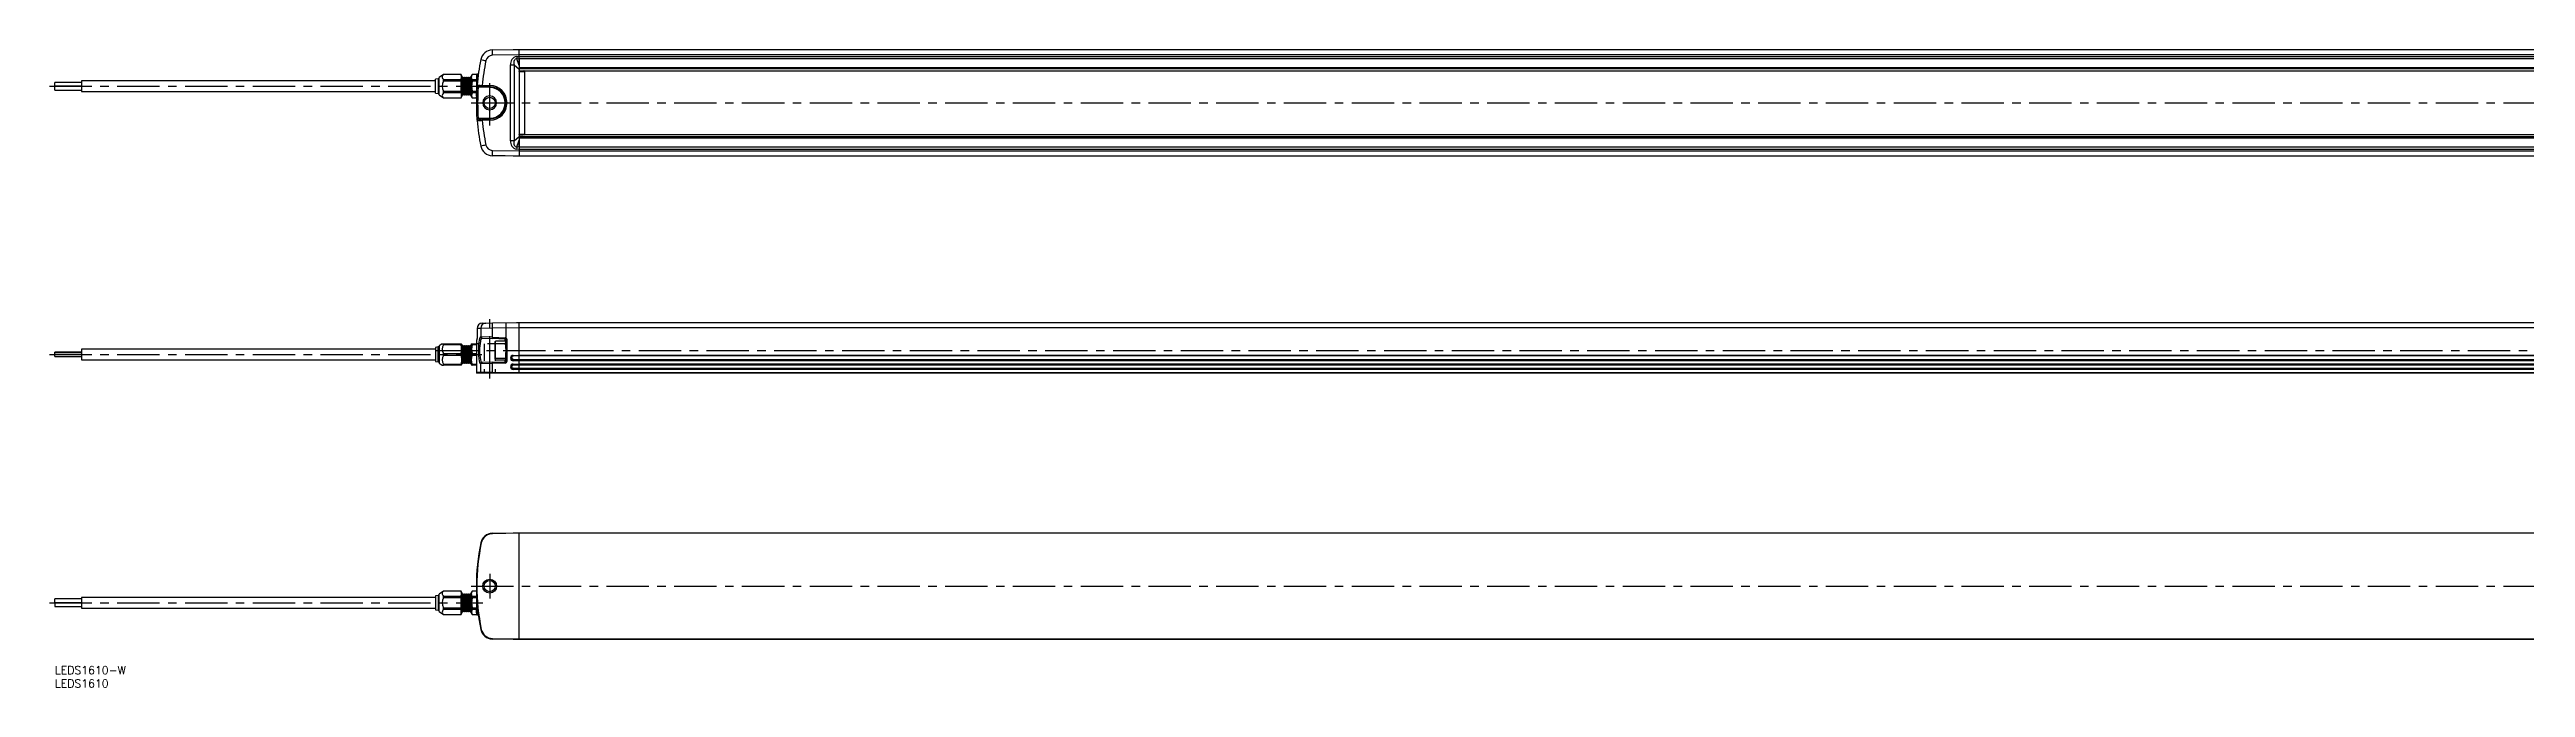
# Model space of a CAD drawing. Extents: x -2 to 1855, y -8 to 231.
# Drawn here: x -2 to 926, y -8 to 231 of the extents above; entities that cross this region are included whole.
import ezdxf

# ---------------------------------------------------------------- set-up
doc = ezdxf.new("R2010")
doc.units = 0
doc.header["$LTSCALE"] = 0.5
doc.linetypes.add('CENTER', pattern=[50.8, 31.75, -6.35, 6.35, -6.35])
doc.linetypes.add('DASHED', pattern=[19.05, 12.7, -6.35])
for name, color, linetype in [('MSM_CENTER', 1, 'CENTER'), ('MSM_CONTINUOUS', 7, 'CONTINUOUS'), ('MSM_DASHED', 4, 'DASHED'), ('MSM_PART_NUMBER', 7, 'CONTINUOUS')]:
    doc.layers.add(name, color=color, linetype=linetype)
doc.styles.get("Standard").update_dxf_attribs({"font": 'txt.shx', "height": 3, "bigfont": 'bigfont.shx'})

# ---------------------------------------------------------------- blocks, each defined once
blk = doc.blocks.new('*U2')
at = {"layer": 'MSM_PART_NUMBER'}
blk.add_text('LEDS1610-W', height=3, dxfattribs=at).set_placement((0, -3))
blk = doc.blocks.new('*U3')
at = {"layer": 'MSM_PART_NUMBER'}
blk.add_text('LEDS1610', height=3, dxfattribs=at).set_placement((0, -8))

msp = doc.modelspace()

# ---------------------------------------------------------------- linework, layer by layer
at = {"layer": 'MSM_CENTER'}
for p, q in [((-2, 217.45), (160.27, 217.45)), ((163.02, 202.7), (163.02, 219.7)), ((156.02, 211.2), (1780.03, 211.2)), ((163.02, 107.87), (163.02, 130.67)), ((-2, 116.87), (160.02, 116.87)), ((142.72, 118.37), (1780.02, 118.37)), ((156.02, 30), (1780.02, 30)), ((163.02, 34.6), (163.02, 25.4)), ((-2, 23.75), (160.47, 23.75))]:
    msp.add_line(p, q, dxfattribs=at)
at = {"layer": 'MSM_CONTINUOUS'}
for p, q in [((164.02, 231.02), (174.02, 231.2)), ((174.02, 229.2), (164.02, 229.02)), ((170.83, 225.4), (172.19, 225.41)), ((170.83, 196.99), (170.83, 225.4)), ((171.81, 231.16), (174.02, 231.2)), ((172.19, 225.41), (172.19, 196.99)), ((172.19, 225.41), (174.02, 223.81)), ((173.1, 228.54), (174.02, 228.64)), ((173.19, 227.68), (174.02, 227.77)), ((174.02, 225.16), (173.19, 227.68)), ((174.02, 231.2), (1762.02, 231.2)), ((174.02, 227.77), (174.02, 231.2)), ((1762.02, 229.2), (174.02, 229.2)), ((174.02, 228.63), (1762.02, 228.63)), ((174.02, 227.77), (1762.02, 227.77)), ((174.02, 227.77), (174.02, 225.16)), ((174.02, 225.16), (174.02, 227.77)), ((174.02, 225.16), (174.02, 197.24)), ((1762.02, 224.36), (174.02, 224.36)), ((174.02, 224.2), (1762.02, 224.2)), ((1762.02, 224.1), (174.02, 224.1)), ((1762.02, 224), (174.02, 224)), ((174.02, 223), (174.13, 223)), ((174.12, 223.2), (175.34, 223.2)), ((174.13, 223), (176.02, 223)), ((174.13, 223), (174.13, 199.4)), ((174.32, 223.2), (174.32, 223.32)), ((174.52, 223.29), (174.52, 223.2)), ((174.52, 223.22), (1761.52, 223.22)), ((175.69, 223.22), (1760.45, 223.22)), ((176.02, 223), (176.02, 199.4)), ((10, 218.89), (0, 218.89)), ((0, 217.49), (0, 218.89)), ((0, 217.49), (10, 217.49)), ((10, 217.4), (0, 217.4)), ((0, 216.01), (0, 217.4)), ((0, 216.01), (10, 216.01)), ((142.72, 219.45), (10, 219.45)), ((10, 219.45), (10, 215.45)), ((10, 215.45), (142.72, 215.45)), ((143.72, 220.25), (142.72, 220.05)), ((142.72, 214.85), (142.72, 220.05)), ((142.72, 214.85), (143.72, 214.65)), ((143.72, 220.25), (143.72, 214.65)), ((144.12, 220.25), (143.72, 220.25)), ((143.72, 214.65), (144.12, 214.65)), ((145.74, 221.85), (144.12, 220.7)), ((144.12, 214.2), (144.12, 220.7)), ((144.12, 214.2), (145.74, 213.05)), ((152.35, 221.85), (145.74, 221.85)), ((145.74, 221.83), (145.74, 221.85)), ((152.35, 221.83), (145.74, 221.83)), ((145.74, 220), (152.35, 220)), ((145.74, 219.28), (145.74, 220)), ((152.35, 219.28), (145.74, 219.28)), ((145.74, 215.61), (152.35, 215.62)), ((145.74, 214.9), (145.74, 215.61)), ((152.35, 214.9), (145.74, 214.9)), ((152.35, 221.83), (152.35, 221.85)), ((152.62, 221.15), (152.35, 221.85)), ((152.5, 220.91), (152.35, 221.83)), ((152.35, 220), (152.5, 220.91)), ((152.35, 214.9), (152.35, 220)), ((152.35, 213.05), (152.62, 213.75)), ((152.62, 221.15), (152.62, 213.75)), ((152.77, 220.54), (152.62, 220.81)), ((152.62, 214.09), (152.77, 214.35)), ((152.77, 220.54), (152.77, 214.35)), ((152.9, 220.54), (152.77, 220.54)), ((152.77, 214.35), (152.9, 214.35)), ((153.05, 220.81), (152.9, 220.54)), ((152.9, 220.54), (152.9, 214.35)), ((152.9, 214.35), (153.05, 214.08)), ((153.05, 220.81), (153.05, 214.08)), ((153.12, 214.08), (153.12, 220.81)), ((153.27, 220.54), (153.12, 220.81)), ((153.12, 214.08), (153.27, 214.35)), ((153.27, 220.54), (153.27, 214.35)), ((153.4, 220.54), (153.27, 220.54)), ((153.27, 214.35), (153.4, 214.35)), ((153.55, 220.81), (153.4, 220.54)), ((153.4, 220.54), (153.4, 214.35)), ((153.4, 214.35), (153.55, 214.08)), ((153.55, 220.81), (153.55, 214.08)), ((153.62, 214.08), (153.62, 220.81)), ((153.77, 220.54), (153.62, 220.81)), ((153.62, 214.08), (153.77, 214.35)), ((153.77, 220.54), (153.77, 214.35)), ((153.9, 220.54), (153.77, 220.54)), ((153.77, 214.35), (153.9, 214.35)), ((154.05, 220.81), (153.9, 220.54)), ((153.9, 220.54), (153.9, 214.35)), ((153.9, 214.35), (154.05, 214.08)), ((154.05, 220.81), (154.05, 214.08)), ((154.12, 214.08), (154.12, 220.81)), ((154.27, 220.54), (154.12, 220.81)), ((154.12, 214.08), (154.27, 214.35)), ((154.27, 220.54), (154.27, 214.35)), ((154.4, 220.54), (154.27, 220.54)), ((154.27, 214.35), (154.4, 214.35)), ((154.55, 220.81), (154.4, 220.54)), ((154.4, 220.54), (154.4, 214.35)), ((154.4, 214.35), (154.55, 214.08)), ((154.55, 220.81), (154.55, 214.08)), ((154.62, 214.08), (154.62, 220.81)), ((154.77, 220.54), (154.62, 220.81)), ((154.62, 214.08), (154.77, 214.35)), ((154.77, 214.35), (154.77, 220.54)), ((154.9, 220.54), (154.77, 220.54)), ((154.77, 214.35), (154.9, 214.35)), ((155.05, 220.81), (154.9, 220.54)), ((154.9, 214.35), (154.9, 220.54)), ((154.9, 214.35), (155.05, 214.08)), ((155.05, 220.81), (155.05, 214.08)), ((155.12, 214.08), (155.12, 220.81)), ((155.27, 220.54), (155.12, 220.81)), ((155.12, 214.08), (155.27, 214.35)), ((155.27, 214.35), (155.27, 220.54)), ((155.4, 220.54), (155.27, 220.54)), ((155.27, 214.35), (155.4, 214.35)), ((155.55, 220.81), (155.4, 220.54)), ((155.4, 214.35), (155.4, 220.54)), ((155.4, 214.35), (155.55, 214.08)), ((155.55, 220.81), (155.55, 214.08)), ((155.62, 214.08), (155.62, 220.81)), ((155.77, 220.54), (155.62, 220.81)), ((155.62, 214.08), (155.77, 214.35)), ((155.77, 214.35), (155.77, 220.54)), ((155.92, 220.54), (155.77, 220.54)), ((155.77, 214.35), (155.92, 214.35)), ((155.92, 214.35), (155.92, 220.54)), ((156.48, 221.85), (156.02, 221.15)), ((156.02, 213.75), (156.02, 221.15)), ((156.02, 213.75), (156.48, 213.05)), ((156.22, 220.91), (156.48, 221.83)), ((156.48, 220), (156.22, 220.91)), ((156.48, 221.83), (156.48, 221.85)), ((158.02, 221.85), (156.48, 221.85)), ((158.02, 221.83), (156.48, 221.83)), ((156.48, 220), (158.02, 220)), ((156.48, 219.28), (156.48, 220)), ((158.02, 219.28), (156.48, 219.28)), ((156.48, 215.62), (158.02, 215.61)), ((156.48, 215.62), (156.48, 214.9)), ((158.02, 214.9), (156.48, 214.9)), ((158.02, 221.85), (158.02, 213.05)), ((158.04, 213.76), (158.03, 213.08)), ((158.07, 215.45), (158.05, 214.63)), ((158.22, 219.13), (158.22, 221.95)), ((158.58, 221.95), (158.22, 221.95)), ((163.13, 217), (158.73, 217.08)), ((160.26, 217.75), (163.13, 217.7)), ((160.26, 217.25), (163.13, 217.2)), ((145.74, 213.07), (152.35, 213.07)), ((145.74, 213.05), (145.74, 213.07)), ((145.74, 213.05), (152.35, 213.05)), ((152.35, 213.05), (152.35, 213.07)), ((156.48, 213.07), (158.02, 213.07)), ((156.48, 213.05), (156.48, 213.07)), ((156.48, 213.05), (158.02, 213.05)), ((158.3, 204.58), (158.29, 204.63)), ((163.13, 205.4), (158.73, 205.32)), ((163.13, 205.2), (160.26, 205.15)), ((163.13, 204.7), (160.26, 204.65)), ((172.19, 196.99), (170.83, 196.99)), ((172.19, 196.99), (174.02, 198.59)), ((173.19, 194.71), (174.02, 197.24)), ((174.13, 199.4), (174.02, 199.4)), ((1762.02, 198.4), (174.02, 198.4)), ((174.02, 198.29), (1762.02, 198.29)), ((1762.02, 198.19), (174.02, 198.19)), ((174.02, 198.03), (1762.02, 198.03)), ((174.02, 197.24), (174.02, 194.63)), ((174.02, 194.63), (174.02, 197.24)), ((174.12, 199.2), (175.51, 199.2)), ((174.13, 199.4), (176.02, 199.4)), ((174.32, 199.08), (174.32, 199.2)), ((174.52, 199.2), (174.52, 199.11)), ((1761.52, 199.18), (174.52, 199.18)), ((1760.36, 199.18), (175.6, 199.18)), ((164.02, 193.37), (174.02, 193.2)), ((168.84, 191.29), (164.02, 191.37)), ((174.02, 191.2), (164.02, 191.37)), ((174.02, 191.2), (171.81, 191.24)), ((174.02, 193.76), (173.1, 193.85)), ((174.02, 194.63), (173.19, 194.71)), ((1762.02, 194.63), (174.02, 194.63)), ((174.02, 194.63), (174.02, 191.2)), ((1762.02, 193.76), (174.02, 193.76)), ((174.02, 193.2), (1762.02, 193.2)), ((1762.02, 191.2), (174.02, 191.2)), ((145.17, 120.87), (144.12, 120.12)), ((145.17, 120.87), (145.74, 120.87)), ((145.74, 120.87), (152.35, 120.87)), ((145.74, 120.45), (145.74, 120.87)), ((152.35, 120.45), (152.35, 120.87)), ((152.62, 120.57), (152.35, 120.87)), ((156.41, 120.87), (156.02, 120.57)), ((156.41, 120.87), (156.48, 120.87)), ((156.48, 120.87), (158.02, 120.87)), ((156.48, 120.87), (156.48, 120.45)), ((158.02, 122.09), (158.02, 110.07)), ((159.69, 126.65), (158.3, 126.63)), ((158.3, 126.63), (158.3, 122.8)), ((158.3, 126.63), (158.3, 122.8)), ((158.3, 122.8), (158.3, 122.8)), ((159.66, 123.43), (159.69, 123.43)), ((164.02, 126.69), (159.69, 126.65)), ((159.69, 126.65), (159.69, 123.43)), ((164.02, 123.29), (159.69, 123.43)), ((160.13, 122.93), (160.16, 122.93)), ((160.16, 122.93), (164.01, 122.79)), ((160.26, 128.63), (161.61, 128.65)), ((161.61, 128.65), (164.02, 128.69)), ((168.83, 122.62), (164.01, 122.79)), ((164.02, 128.69), (174.02, 128.87)), ((174.02, 126.87), (164.02, 126.69)), ((164.02, 123.29), (164.02, 126.69)), ((164.02, 123.29), (168.84, 123.12)), ((165.02, 115.16), (165.02, 121.67)), ((165.22, 114.87), (165.22, 121.87)), ((169.02, 121.87), (165.22, 121.87)), ((168.83, 121.87), (168.83, 122.62)), ((169.02, 122.42), (169.51, 122.42)), ((169.02, 119.1), (169.02, 122.42)), ((169.51, 122.42), (169.51, 114.31)), ((173.1, 128.85), (174.02, 128.87)), ((174.02, 128.87), (1762.02, 128.87)), ((174.02, 109.87), (174.02, 128.87)), ((1762.02, 126.87), (174.02, 126.87)), ((10, 117.68), (0, 117.68)), ((0, 116.05), (0, 117.68)), ((10, 117.45), (0, 117.45)), ((0, 116.05), (10, 116.05)), ((142.72, 118.87), (10, 118.87)), ((10, 118.87), (10, 114.87)), ((10, 114.87), (142.72, 114.87)), ((143.72, 119.67), (142.72, 119.47)), ((142.72, 119.47), (142.72, 114.27)), ((142.72, 114.27), (143.72, 114.07)), ((144.12, 119.67), (143.72, 119.67)), ((143.72, 114.07), (143.72, 119.67)), ((143.72, 114.07), (144.12, 114.07)), ((144.12, 120.12), (144.12, 113.62)), ((144.12, 113.62), (145.21, 112.87)), ((145.21, 112.87), (145.74, 112.87)), ((152.35, 120.45), (145.74, 120.45)), ((145.74, 117.28), (152.35, 117.28)), ((145.74, 116.45), (145.74, 117.28)), ((152.35, 116.45), (145.74, 116.45)), ((145.74, 113.28), (152.35, 113.28)), ((145.74, 112.87), (145.74, 113.28)), ((152.35, 112.87), (145.74, 112.87)), ((152.35, 116.45), (152.35, 117.28)), ((152.35, 116.45), (152.5, 114.87)), ((152.5, 114.87), (152.35, 113.28)), ((152.35, 112.87), (152.35, 113.28)), ((152.35, 112.87), (152.62, 113.17)), ((152.62, 120.57), (152.62, 113.17)), ((152.77, 119.96), (152.62, 120.22)), ((152.62, 113.51), (152.77, 113.77)), ((152.77, 119.96), (152.77, 113.77)), ((152.9, 119.96), (152.77, 119.96)), ((152.77, 113.77), (152.9, 113.77)), ((153.05, 120.23), (152.9, 119.96)), ((152.9, 119.96), (152.9, 113.77)), ((152.9, 113.77), (153.05, 113.5)), ((153.05, 120.23), (153.05, 113.5)), ((153.12, 120.23), (153.12, 113.5)), ((153.27, 119.96), (153.12, 120.23)), ((153.12, 113.5), (153.27, 113.77)), ((153.27, 119.96), (153.27, 113.77)), ((153.4, 119.96), (153.27, 119.96)), ((153.27, 113.77), (153.4, 113.77)), ((153.55, 120.23), (153.4, 119.96)), ((153.4, 119.96), (153.4, 113.77)), ((153.4, 113.77), (153.55, 113.5)), ((153.55, 120.23), (153.55, 113.5)), ((153.62, 120.23), (153.62, 113.5)), ((153.77, 119.96), (153.62, 120.23)), ((153.62, 113.5), (153.77, 113.77)), ((153.77, 119.96), (153.77, 113.77)), ((153.9, 119.96), (153.77, 119.96)), ((153.77, 113.77), (153.9, 113.77)), ((154.05, 120.23), (153.9, 119.96)), ((153.9, 119.96), (153.9, 113.77)), ((153.9, 113.77), (154.05, 113.5)), ((154.05, 120.23), (154.05, 113.5)), ((154.12, 120.23), (154.12, 113.5)), ((154.27, 119.96), (154.12, 120.23)), ((154.12, 113.5), (154.27, 113.77)), ((154.27, 119.96), (154.27, 113.77)), ((154.4, 119.96), (154.27, 119.96)), ((154.27, 113.77), (154.4, 113.77)), ((154.55, 120.23), (154.4, 119.96)), ((154.4, 119.96), (154.4, 113.77)), ((154.4, 113.77), (154.55, 113.5)), ((154.55, 120.23), (154.55, 113.5)), ((154.62, 120.23), (154.62, 113.5)), ((154.77, 119.96), (154.62, 120.23)), ((154.62, 113.5), (154.77, 113.77)), ((154.77, 113.77), (154.77, 119.96)), ((154.9, 119.96), (154.77, 119.96)), ((154.77, 113.77), (154.9, 113.77)), ((155.05, 120.23), (154.9, 119.96)), ((154.9, 113.77), (154.9, 119.96)), ((154.9, 113.77), (155.05, 113.5)), ((155.05, 120.23), (155.05, 113.5)), ((155.12, 120.23), (155.12, 113.5)), ((155.27, 119.96), (155.12, 120.23)), ((155.12, 113.5), (155.27, 113.77)), ((155.27, 113.77), (155.27, 119.96)), ((155.4, 119.96), (155.27, 119.96)), ((155.27, 113.77), (155.4, 113.77)), ((155.55, 120.23), (155.4, 119.96)), ((155.4, 113.77), (155.4, 119.96)), ((155.4, 113.77), (155.55, 113.5)), ((155.55, 120.23), (155.55, 113.5)), ((155.62, 120.23), (155.62, 113.5)), ((155.77, 119.96), (155.62, 120.23)), ((155.62, 113.5), (155.77, 113.77)), ((155.77, 113.77), (155.77, 119.96)), ((155.92, 119.96), (155.77, 119.96)), ((155.77, 113.77), (155.92, 113.77)), ((155.92, 113.77), (155.92, 119.96)), ((156.02, 113.17), (156.02, 120.57)), ((156.02, 113.17), (156.3, 112.87)), ((156.22, 114.87), (156.48, 116.45)), ((156.48, 113.28), (156.22, 114.87)), ((156.3, 112.87), (156.48, 112.87)), ((158.02, 120.45), (156.48, 120.45)), ((156.48, 117.28), (158.02, 117.28)), ((156.48, 116.45), (156.48, 117.28)), ((158.02, 116.45), (156.48, 116.45)), ((156.48, 112.87), (156.48, 113.28)), ((156.48, 113.28), (158.02, 113.28)), ((158.02, 112.87), (156.48, 112.87)), ((159.66, 113.31), (159.69, 113.31)), ((164.02, 113.44), (159.69, 113.31)), ((159.69, 110.07), (159.69, 113.31)), ((160.16, 113.81), (160.13, 113.81)), ((164.01, 113.94), (160.16, 113.81)), ((164.01, 113.94), (168.83, 114.11)), ((168.84, 113.61), (164.02, 113.44)), ((164.02, 110.07), (164.02, 113.44)), ((165.19, 114.89), (165.22, 114.87)), ((169.02, 115.34), (165.22, 115.34)), ((165.22, 114.87), (169.02, 114.87)), ((168.83, 114.11), (168.83, 114.87)), ((169.02, 119.1), (169.02, 117.63)), ((169.02, 114.31), (169.02, 117.63)), ((169.02, 114.31), (169.51, 114.31)), ((171.81, 116.51), (174.02, 116.57)), ((171.81, 114.87), (174.02, 114.82)), ((174.02, 114.42), (171.81, 114.47)), ((171.81, 113.26), (174.02, 113.32)), ((174.02, 116.37), (171.82, 116.31)), ((174.02, 116.34), (171.82, 116.28)), ((171.82, 116.31), (171.82, 116.28)), ((171.82, 115.05), (174.02, 114.99)), ((171.82, 114.67), (174.02, 114.62)), ((174.02, 113.12), (171.82, 113.06)), ((171.82, 112.94), (174.02, 113)), ((171.82, 111.62), (171.82, 111.71)), ((174.02, 111.65), (171.82, 111.71)), ((174.02, 111.57), (171.82, 111.62)), ((171.82, 111.42), (174.02, 111.37)), ((174.02, 116.57), (1762.02, 116.57)), ((1762.02, 116.37), (174.02, 116.37)), ((1762.02, 116.34), (174.02, 116.34)), ((174.02, 114.99), (1762.02, 114.99)), ((1762.02, 114.82), (174.02, 114.82)), ((1762.02, 114.62), (174.02, 114.62)), ((1762.02, 114.42), (174.02, 114.42)), ((174.02, 113.32), (1762.02, 113.32)), ((174.02, 113.12), (1762.02, 113.12)), ((174.02, 113), (1762.02, 113)), ((1762.02, 111.65), (174.02, 111.65)), ((1762.02, 111.57), (174.02, 111.57)), ((159.69, 110.07), (158.02, 110.07)), ((164.02, 109.87), (158.2, 109.87)), ((164.02, 110.07), (159.69, 110.07)), ((164.02, 110.07), (174.02, 110.07)), ((174.02, 109.87), (164.02, 109.87)), ((174.02, 111.17), (171.81, 111.22)), ((1762.02, 111.37), (174.02, 111.37)), ((1762.02, 111.17), (174.02, 111.17)), ((174.02, 110.07), (1762.02, 110.07)), ((1762.02, 109.87), (174.02, 109.87)), ((164.02, 49.83), (174.02, 50)), ((164.02, 49.83), (168.84, 49.91)), ((164.02, 49.83), (164.02, 49.63)), ((174.02, 49.8), (164.02, 49.63)), ((171.81, 49.96), (174.02, 50)), ((174.02, 50), (1762.02, 50)), ((174.02, 10), (174.02, 50)), ((1762.02, 49.8), (174.02, 49.8)), ((159.89, 46.2), (159.69, 46.24)), ((145.74, 28.15), (144.12, 27)), ((152.35, 28.15), (145.74, 28.15)), ((145.74, 28.13), (145.74, 28.15)), ((152.35, 28.13), (145.74, 28.13)), ((152.35, 28.13), (152.35, 28.15)), ((152.62, 27.45), (152.35, 28.15)), ((152.5, 27.21), (152.35, 28.13)), ((156.48, 28.15), (156.02, 27.45)), ((156.22, 27.21), (156.48, 28.13)), ((156.48, 28.13), (156.48, 28.15)), ((158.04, 28.15), (156.48, 28.15)), ((158.02, 28.13), (156.48, 28.13)), ((158.02, 28.15), (158.02, 19.35)), ((0, 23.79), (0, 25.19)), ((10, 25.19), (0, 25.19)), ((0, 23.79), (10, 23.79)), ((10, 23.71), (0, 23.71)), ((0, 23.71), (0, 22.31)), ((0, 22.31), (10, 22.31)), ((142.72, 25.75), (10, 25.75)), ((10, 25.75), (10, 21.75)), ((10, 21.75), (142.72, 21.75)), ((143.72, 26.55), (142.72, 26.35)), ((142.72, 26.35), (142.72, 21.15)), ((142.72, 21.15), (143.72, 20.95)), ((144.12, 26.55), (143.72, 26.55)), ((143.72, 26.55), (143.72, 20.95)), ((143.72, 20.95), (144.12, 20.95)), ((144.12, 20.5), (144.12, 27)), ((144.12, 20.5), (145.74, 19.35)), ((145.74, 26.3), (152.35, 26.3)), ((145.74, 25.58), (145.74, 26.3)), ((152.35, 25.58), (145.74, 25.58)), ((145.74, 21.92), (152.35, 21.92)), ((145.74, 21.2), (145.74, 21.92)), ((152.35, 21.2), (145.74, 21.2)), ((145.74, 19.37), (152.35, 19.37)), ((145.74, 19.35), (145.74, 19.37)), ((145.74, 19.35), (152.35, 19.35)), ((152.35, 26.3), (152.5, 27.21)), ((152.35, 19.37), (152.35, 26.3)), ((152.35, 19.35), (152.62, 20.05)), ((152.35, 19.35), (152.35, 19.37)), ((152.62, 27.45), (152.62, 20.05)), ((152.77, 26.84), (152.62, 27.11)), ((152.77, 26.43), (152.62, 26.66)), ((152.62, 20.39), (152.77, 20.66)), ((152.77, 26.84), (152.77, 20.66)), ((152.9, 26.84), (152.77, 26.84)), ((152.9, 26.43), (152.77, 26.43)), ((152.77, 20.66), (152.9, 20.66)), ((153.05, 27.11), (152.9, 26.84)), ((152.9, 26.84), (152.9, 20.66)), ((153.05, 26.66), (152.9, 26.43)), ((152.9, 20.66), (153.05, 20.39)), ((153.05, 27.11), (153.05, 20.39)), ((153.12, 20.39), (153.12, 27.11)), ((153.27, 26.84), (153.12, 27.11)), ((153.12, 20.39), (153.27, 20.66)), ((153.27, 26.84), (153.27, 20.66)), ((153.4, 26.84), (153.27, 26.84)), ((153.27, 20.66), (153.4, 20.66)), ((153.55, 27.11), (153.4, 26.84)), ((153.4, 26.84), (153.4, 20.66)), ((153.4, 20.66), (153.55, 20.39)), ((153.55, 27.11), (153.55, 20.39)), ((153.62, 20.39), (153.62, 27.11)), ((153.77, 26.84), (153.62, 27.11)), ((153.62, 20.39), (153.77, 20.66)), ((153.77, 26.84), (153.77, 20.66)), ((153.9, 26.84), (153.77, 26.84)), ((153.77, 20.66), (153.9, 20.66)), ((154.05, 27.11), (153.9, 26.84)), ((153.9, 26.84), (153.9, 20.66)), ((153.9, 20.66), (154.05, 20.39)), ((154.05, 27.11), (154.05, 20.39)), ((154.12, 20.39), (154.12, 27.11)), ((154.27, 26.84), (154.12, 27.11)), ((154.12, 20.39), (154.27, 20.66)), ((154.27, 26.84), (154.27, 20.66)), ((154.4, 26.84), (154.27, 26.84)), ((154.27, 20.66), (154.4, 20.66)), ((154.55, 27.11), (154.4, 26.84)), ((154.4, 26.84), (154.4, 20.66)), ((154.4, 20.66), (154.55, 20.39)), ((154.55, 27.11), (154.55, 20.39)), ((154.62, 20.39), (154.62, 27.11)), ((154.77, 26.84), (154.62, 27.11)), ((154.62, 20.39), (154.77, 20.66)), ((154.77, 20.66), (154.77, 26.84)), ((154.9, 26.84), (154.77, 26.84)), ((154.77, 20.66), (154.9, 20.66)), ((155.05, 27.11), (154.9, 26.84)), ((154.9, 20.66), (154.9, 26.84)), ((154.9, 20.66), (155.05, 20.39)), ((155.05, 27.11), (155.05, 20.39)), ((155.12, 20.39), (155.12, 27.11)), ((155.27, 26.84), (155.12, 27.11)), ((155.12, 20.39), (155.27, 20.66)), ((155.27, 20.66), (155.27, 26.84)), ((155.4, 26.84), (155.27, 26.84)), ((155.27, 20.66), (155.4, 20.66)), ((155.55, 27.11), (155.4, 26.84)), ((155.4, 20.66), (155.4, 26.84)), ((155.4, 20.66), (155.55, 20.39)), ((155.55, 27.11), (155.55, 20.39)), ((155.62, 20.39), (155.62, 27.11)), ((155.77, 26.84), (155.62, 27.11)), ((155.62, 20.39), (155.77, 20.66)), ((155.77, 20.66), (155.77, 26.84)), ((155.92, 26.84), (155.77, 26.84)), ((155.77, 20.66), (155.92, 20.66)), ((155.92, 20.66), (155.92, 26.84)), ((156.02, 20.05), (156.02, 27.45)), ((156.02, 20.05), (156.48, 19.35)), ((156.48, 26.3), (156.22, 27.21)), ((156.48, 26.3), (158.02, 26.3)), ((156.48, 25.58), (156.48, 26.3)), ((158.02, 25.58), (156.48, 25.58)), ((156.48, 21.92), (158.02, 21.92)), ((156.48, 21.2), (156.48, 21.92)), ((158.02, 21.2), (156.48, 21.2)), ((156.48, 19.37), (158.02, 19.37)), ((156.48, 19.35), (156.48, 19.37)), ((156.48, 19.35), (158.02, 19.35)), ((158.22, 22.07), (158.57, 19.25)), ((158.22, 19.25), (158.22, 22.07)), ((158.22, 19.25), (158.58, 19.25)), ((159.69, 13.76), (159.89, 13.8)), ((164.02, 10.37), (164.02, 10.17)), ((164.02, 10.37), (174.02, 10.2)), ((174.02, 10), (164.02, 10.17)), ((174.02, 10), (171.81, 10.04)), ((174.02, 10), (171.81, 10.04)), ((174.02, 10.2), (1762.02, 10.2)), ((1762.02, 10), (174.02, 10))]:
    msp.add_line(p, q, dxfattribs=at)
for centre, radius in [((163.02, 211.2), 2.1), ((163.02, 30), 2.6), ((163.02, 30), 2.1)]:
    msp.add_circle(centre, radius, dxfattribs=at)
for centre, radius, start, end in [((237.83, 211.22), 79.8, 168.27501, 175.25805), ((164.1, 226.53), 4.5, 90.99353, 168.31974), ((199.98, 413.96), 190.82, 257.81181, 258.40187), ((238.24, 211.16), 78.25, 168.29963, 175.17331), ((164.06, 226.52), 2.5, 91.00188, 168.29503), ((192.67, 230.02), 28.67, 178.00162, 181.99838), ((173.61, 225.79), 2.8, 100.38788, 187.94519), ((174.32, 226.18), 2.27, 156.11332, 200.01773), ((173.16, 226.68), 0.999, 88.0396, 155.24331), ((476.32, 258.79), 304.72, 185.69674, 185.85995), ((172.63, 222.81), 1.42, 9.85386, 11.43468), ((174.18, 223.03), 0.171, 107.60355, 147.44954), ((172.78, 223.05), 1.35, 357.60502, 6.1179), ((175.82, 223), 0.2, 359.37372, 90.02051), ((145.98, 220.91), 0.809, 140.14068, 219.92642), ((145.93, 213.98), 0.754, 149.81214, 210.18786), ((148.58, 217.45), 3.38, 147.20532, 212.79468), ((147.68, 212.79), 2.87, 132.64614, 146.88429), ((146.92, 214.55), 1.9, 210.09196, 231.49901), ((148.59, 218.82), 4.15, 133.37499, 140.95441), ((147.26, 221.81), 2.36, 216.83697, 230.0132), ((149.75, 213.98), 2.75, 340.5176, 19.4824), ((153.09, 220.79), 0.0361, 24.27044, 155.72956), ((153.09, 214.1), 0.0361, 204.27044, 335.72956), ((153.59, 220.79), 0.0361, 24.27044, 155.72956), ((153.59, 214.1), 0.0361, 204.27044, 335.72956), ((154.09, 220.79), 0.0361, 24.27044, 155.72956), ((154.09, 214.1), 0.0361, 204.27044, 335.72956), ((154.59, 220.79), 0.0361, 24.27044, 155.72956), ((154.59, 214.1), 0.0361, 204.27044, 335.72956), ((155.09, 220.79), 0.0361, 24.27044, 155.72956), ((155.09, 214.1), 0.0361, 204.27044, 335.72956), ((155.59, 220.79), 0.0361, 24.27044, 155.72956), ((155.59, 214.1), 0.0361, 204.27044, 335.72956), ((155.93, 220.22), 0.0934, 265.82645, 355.96034), ((155.93, 214.67), 0.0946, 4.75967, 93.45354), ((157.98, 213.98), 1.75, 148.51356, 211.48644), ((163.07, 217.45), 6.83, 164.4468, 195.5532), ((158.22, 221.75), 0.2, 90, 180), ((105.82, 219.06), 52.48, 354.12572, 0.06373), ((238, 211.2), 79.98, 175.76059, 184.23941), ((141.74, 215.79), 16.37, 355.75255, 358.80724), ((228.99, 211.75), 71.15, 171.76065, 174.0509), ((158.28, 219.33), 0.208, 254.49952, 313.70842), ((262.76, 209.31), 104.8, 175.34586, 175.73245), ((159.87, 236.28), 19.24, 265.15168, 266.60161), ((179.02, 772.42), 554.99, 267.85977, 268.06292), ((158.8, 217.77), 0.504, 175.26128, 268.65504), ((238.03, 211.2), 79.52, 175.76114, 184.23886), ((158.57, 222.15), 0.2, 269.99995, 348.04389), ((159.37, 216.99), 0.644, 153.92254, 172.14061), ((157.87, 119.23), 98.04, 88.59846, 89.46147), ((167.75, 217.5), 7.49, 178.087, 181.913), ((163.01, 211.2), 2.6, 90.00873, 269.99127), ((163.01, 211.2), 2.6, 270.00871, 89.99129), ((170.29, 217.45), 7.17, 178.00162, 181.99838), ((163.02, 211.2), 6.5, 270.99794, 89.00206), ((163.02, 211.2), 6, 271, 89), ((161.22, 217.08), 1.91, 357.50505, 3.49477), ((163.03, 211.2), 5.8, 270.99998, 89.00002), ((158.18, 213.37), 0.161, 179.44927, 203.1706), ((157.88, 213.24), 0.168, 356.71065, 22.95647), ((162.43, 150.62), 54.82, 93.869, 94.37771), ((231.71, 210.7), 73.67, 184.21084, 184.71919), ((158.79, 204.62), 0.497, 90.60259, 184.95563), ((107.37, 1662.99), 1459.29, 272.00002, 272.07728), ((237.88, 211.19), 79.85, 184.74415, 191.72279), ((159.49, 205.44), 0.77, 188.77589, 204.35959), ((-203.97, 18094.98), 17893.54, 271.161629, 271.166358), ((167.75, 204.9), 7.49, 178.08719, 181.91281), ((237.92, 211.19), 77.93, 184.81211, 191.69847), ((170.29, 204.95), 7.17, 178.00162, 181.99838), ((161.22, 205.32), 1.91, 356.50517, 2.49494), ((224.88, -109.79), 311.65, 101.71252, 102.07381), ((164.09, 195.87), 4.5, 191.66247, 269.00853), ((164.06, 195.87), 2.5, 191.67301, 269.00182), ((173.61, 196.61), 2.8, 172.05523, 259.61171), ((174.32, 196.21), 2.27, 159.98227, 203.88668), ((173.17, 195.72), 1.01, 205.01511, 271.26184), ((172.8, 199.56), 1.25, 348.41512, 350.20244), ((174.2, 199.39), 0.207, 214.24133, 247.61085), ((172.73, 199.34), 1.4, 354.02914, 2.24795), ((175.82, 199.4), 0.2, 269.97876, 359.4817), ((192.67, 192.37), 28.67, 178.00162, 181.99838), ((354.89, 175.8), 182.68, 174.05946, 174.33046), ((158.52, 122.09), 0.492, 117.0893, 180.13497), ((152.86, 122.76), 5.44, 357.546, 0.42006), ((160.3, 126.62), 2, 91.04566, 179.92213), ((185.56, 118.36), 26.78, 171.33025, 188.66975), ((161.41, 122.03), 2.35, 147.30802, 170.86348), ((181.8, 118.37), 22.55, 171.10762, 188.89238), ((159.68, 123.13), 0.299, 92.94037, 145.69276), ((162.19, 121.39), 2.71, 149.84296, 170.2215), ((160.15, 123.42), 0.494, 179.24498, 267.5155), ((161.66, 126.67), 1.97, 91.47618, 180.6294), ((160.18, 123.42), 0.492, 178.96689, 267.73303), ((160.16, 122.58), 0.351, 94.22541, 150.06233), ((192.75, 127.69), 28.75, 178.00667, 181.99333), ((171.1, 122.92), 7.09, 177.00464, 181.0475), ((165.21, 121.21), 0.187, 85.86352, 175.87461), ((176, 122.75), 7.17, 177.00217, 180.99753), ((168.82, 122.42), 0.2, 359.64444, 88.03511), ((168.82, 122.42), 0.699, 359.86899, 88.05837), ((147.82, 118.87), 2.62, 142.72744, 217.27256), ((147.82, 114.86), 2.62, 142.71788, 217.28212), ((144.42, 118.86), 8.08, 348.66816, 11.33184), ((153.09, 120.21), 0.0361, 24.27044, 155.72956), ((153.09, 113.52), 0.0361, 204.27044, 335.72956), ((153.59, 120.21), 0.0361, 24.27044, 155.72956), ((153.59, 113.52), 0.0361, 204.27044, 335.72956), ((154.09, 120.21), 0.0361, 24.27044, 155.72956), ((154.09, 113.52), 0.0361, 204.27044, 335.72956), ((154.59, 120.21), 0.0361, 24.27044, 155.72956), ((154.59, 113.52), 0.0361, 204.27044, 335.72956), ((155.09, 120.21), 0.0361, 24.27044, 155.72956), ((155.09, 113.52), 0.0361, 204.27044, 335.72956), ((155.59, 120.21), 0.0361, 24.27044, 155.72956), ((155.59, 113.52), 0.0361, 204.27044, 335.72956), ((161.2, 118.87), 4.98, 161.41068, 198.58932), ((161.51, 114.74), 2.46, 189.70604, 212.17581), ((159.67, 113.61), 0.299, 215.56256, 267.70318), ((162.06, 115.29), 2.57, 189.20376, 210.8082), ((160.16, 113.31), 0.497, 92.846, 180.39351), ((160.18, 113.31), 0.495, 92.62941, 180.67067), ((160.14, 114.13), 0.327, 208.68567, 268.053), ((171.05, 113.81), 7.04, 178.93812, 183.00975), ((165.21, 115.52), 0.19, 185.26183, 273.39355), ((168.82, 114.31), 0.2, 271.96647, 359.44483), ((176, 113.98), 7.17, 179.00247, 182.99783), ((168.82, 114.31), 0.7, 271.96042, 359.85294), ((171.84, 115.49), 1.02, 91.53368, 268.46632), ((171.84, 112.24), 1.02, 91.53368, 268.46632), ((171.82, 112.23), 0.807, 139.82504, 270.16025), ((171.84, 115.49), 0.815, 91.32309, 180.06917), ((171.77, 115.47), 0.75, 178.34925, 225.11238), ((171.84, 112.24), 0.818, 91.5, 141.53329), ((171.84, 115.66), 0.618, 91.50399, 268.49601), ((171.84, 112.33), 0.618, 91.54571, 268.469), ((171.83, 115.45), 0.78, 221.34289, 269.29847), ((172.33, 114.81), 0.529, 173.15499, 194.98006), ((174.64, 116.53), 2.83, 180.4874, 184.56698), ((173, 114.86), 1.19, 171.08161, 179.43274), ((174.68, 114.45), 2.87, 175.50347, 179.49843), ((174.68, 113.28), 2.87, 180.50157, 184.49653), ((173, 111.54), 1.19, 176.03366, 185.68508), ((174.45, 111.21), 2.64, 175.27881, 179.58619), ((173.21, 113), 1.39, 177.62627, 182.37373), ((158.22, 110.06), 0.198, 179.40364, 264.44728), ((159.89, 110.06), 0.196, 178.8393, 269.85693), ((166.92, 110.02), 2.9, 179.02774, 182.97741), ((164.1, 45.33), 4.5, 91, 168.28793), ((164.1, 45.33), 4.3, 91, 168.28793), ((238.02, 30), 80, 168.28793, 191.71207), ((238.02, 30), 79.8, 168.28793, 191.71207), ((148.38, 25.29), 3.88, 133.00169, 141.08551), ((145.98, 27.21), 0.809, 140.14068, 219.92642), ((145.93, 20.28), 0.754, 149.81214, 210.18786), ((148.58, 23.75), 3.38, 147.20532, 212.79468), ((147.61, 19.15), 2.78, 132.31928, 147.00284), ((146.92, 20.85), 1.9, 210.09196, 231.49901), ((147.26, 28.11), 2.36, 216.83697, 230.0132), ((153.09, 27.1), 0.0361, 24.27044, 155.72956), ((153.09, 26.64), 0.0387, 36.09217, 143.90783), ((153.09, 20.4), 0.0361, 204.27044, 335.72956), ((153.59, 27.1), 0.0361, 24.27044, 155.72956), ((153.59, 20.4), 0.0361, 204.27044, 335.72956), ((154.09, 27.1), 0.0361, 24.27044, 155.72956), ((154.09, 20.4), 0.0361, 204.27044, 335.72956), ((154.59, 27.1), 0.0361, 24.27044, 155.72956), ((154.59, 20.4), 0.0361, 204.27044, 335.72956), ((155.09, 27.1), 0.0361, 24.27044, 155.72956), ((155.09, 20.4), 0.0361, 204.27044, 335.72956), ((155.59, 27.1), 0.0361, 24.27044, 155.72956), ((155.59, 20.4), 0.0361, 204.27044, 335.72956), ((155.93, 26.52), 0.0946, 266.54646, 355.24033), ((155.93, 20.98), 0.0934, 4.03966, 94.17355), ((163.07, 23.75), 6.84, 164.45099, 195.54901), ((158, 20.29), 1.78, 148.9167, 211.0833), ((120.99, 24.28), 37.28, 353.39515, 359.1991), ((158.22, 19.45), 0.2, 180, 270), ((158.27, 21.78), 0.298, 63.61723, 99.18914), ((158.38, 22.01), 0.0411, 10.82132, 58.24033), ((158.57, 19.05), 0.2, 11.95611, 90.00005), ((164.1, 14.67), 4.5, 191.71207, 269), ((164.1, 14.67), 4.3, 191.71207, 269)]:
    msp.add_arc(centre, radius, start, end, dxfattribs=at)
at = {"layer": 'MSM_DASHED'}
for p, q in [((168.52, 120.87), (158.02, 120.87)), ((160.92, 120.87), (160.92, 109.87)), ((165.12, 120.87), (165.12, 109.87)), ((169.02, 128.78), (169.02, 121.37))]:
    msp.add_line(p, q, dxfattribs=at)
msp.add_arc((168.52, 121.37), 0.5, 270, 0, dxfattribs=at)

# ---------------------------------------------------------------- block references
at = {"layer": 'MSM_CONTINUOUS'}
for name in ['*U2', '*U3']:
    msp.add_blockref(name, (0, 0), dxfattribs=at)

doc.saveas('drawing.dxf')
